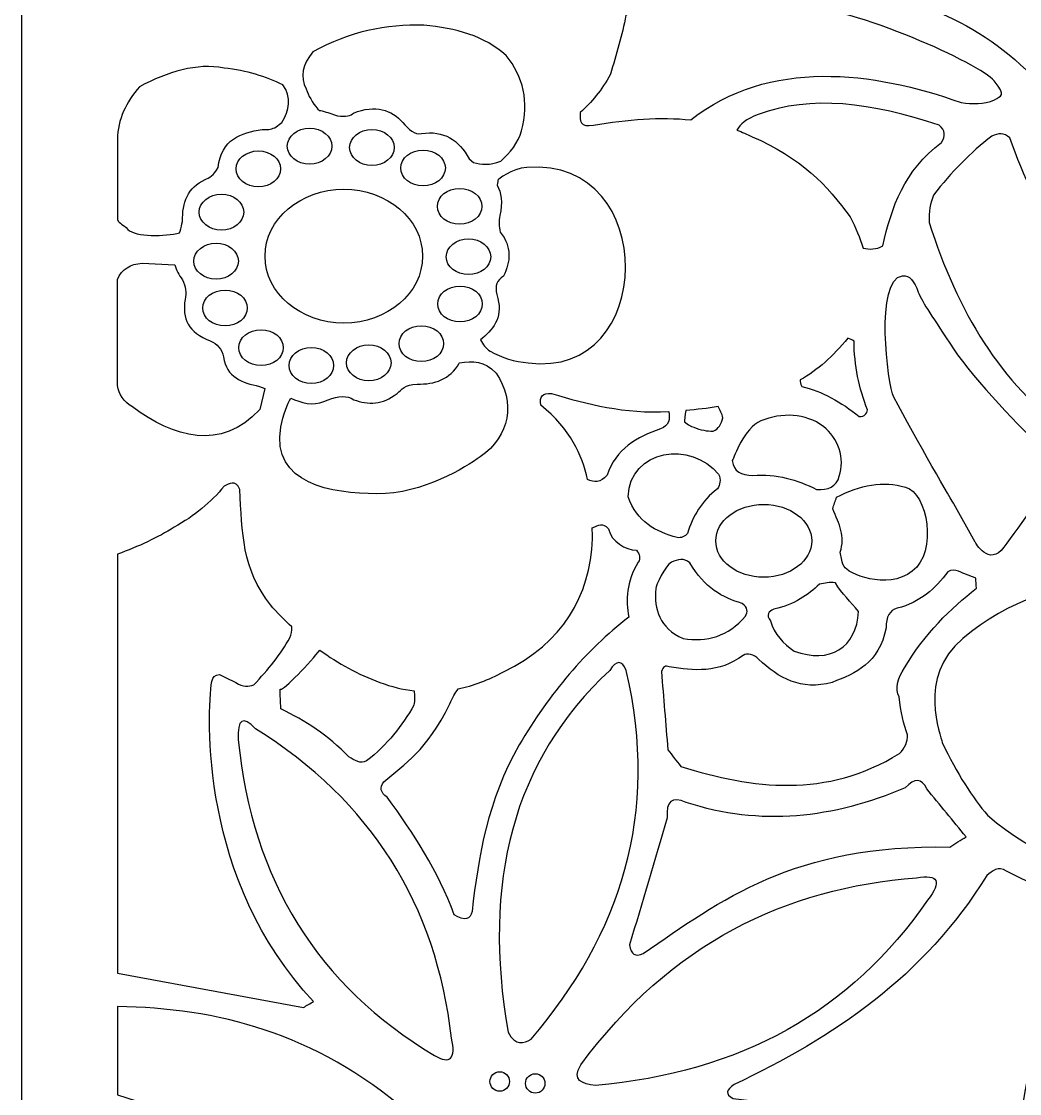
# Model space of a CAD drawing. Header units: centimetres. Extents: x 22.22 to 27.01, y -9 to -0.09.
# Drawn here: x 22.223 to 24.845, y -4.967 to -2.15 of the extents above; entities that cross this region are included whole.
import ezdxf

# ---------------------------------------------------------------- set-up
doc = ezdxf.new("R2010")
doc.units = ezdxf.units.CM
doc.header["$MEASUREMENT"] = 0
doc.layers.add('layer 1', color=7, linetype='Continuous')

msp = doc.modelspace()

# ---------------------------------------------------------------- linework, layer by layer
at = {"layer": 'layer 1', "color": 250, "lineweight": 30}
for points, knots in [([(22.22329, -0.08614), (22.22329, -0.08614), (27.00868, -0.08614), (27.00868, -0.08614), (27.00868, -0.08614), (27.00868, -0.08614), (27.00868, -9.00021), (27.00868, -9.00021), (27.00868, -9.00021), (27.00868, -9.00021), (22.22329, -9.00021), (22.22329, -9.00021), (22.22329, -9.00021), (22.22329, -9.00021), (22.22329, -0.08614), (22.22329, -0.08614)], [0, 0, 0, 0, 0.2, 0.2, 0.2, 0.2, 0.4, 0.4, 0.4, 0.4, 0.6, 0.6, 0.6, 0.6, 1, 1, 1, 1]), ([(25.43332, -1.72136), (25.45655, -1.71459), (25.4693, -1.72135), (25.47156, -1.74163), (25.47156, -1.74163), (25.43557, -1.87008), (25.44306, -1.9999), (25.50304, -2.13139), (25.50304, -2.13139), (25.50228, -2.14491), (25.49403, -2.15392), (25.4783, -2.15843), (25.4783, -2.15843), (25.28721, -2.14888), (25.09747, -2.18972), (24.90935, -2.29135), (24.90935, -2.29135), (24.89136, -2.29588), (24.87412, -2.29741), (24.86213, -2.27783), (24.86213, -2.27783), (24.70512, -2.12647), (24.51171, -2.07083), (24.30666, -2.04578), (24.30666, -2.04578), (24.29315, -2.04053), (24.2819, -2.03302), (24.28643, -2.00973), (24.28643, -2.00973), (24.31529, -1.98382), (24.34415, -1.95792), (24.37301, -1.93201), (24.37301, -1.93201), (24.38801, -1.92558), (24.40227, -1.92179), (24.41124, -1.93652), (24.41124, -1.93652), (24.47211, -2.0028), (24.56725, -2.03688), (24.7156, -2.02586), (24.7156, -2.02586), (24.86896, -2.01447), (25.16692, -1.99606), (25.43332, -1.72136)], [0, 0, 0, 0, 0.0833333, 0.0833333, 0.0833333, 0.0833333, 0.1666667, 0.1666667, 0.1666667, 0.1666667, 0.25, 0.25, 0.25, 0.25, 0.3333333, 0.3333333, 0.3333333, 0.3333333, 0.4166667, 0.4166667, 0.4166667, 0.4166667, 0.5, 0.5, 0.5, 0.5, 0.5833333, 0.5833333, 0.5833333, 0.5833333, 0.6666667, 0.6666667, 0.6666667, 0.6666667, 0.75, 0.75, 0.75, 0.75, 0.8333333, 0.8333333, 0.8333333, 0.8333333, 1, 1, 1, 1]), ([(23.81098, -2.13427), (23.89711, -2.10963), (24.07936, -2.08906), (24.25382, -2.10774), (24.25382, -2.10774), (24.41546, -2.11285), (24.74274, -2.263), (24.7778, -2.30599), (24.7778, -2.30599), (24.81286, -2.34899), (24.7941, -2.34372), (24.77892, -2.35669), (24.77892, -2.35669), (24.75058, -2.3681), (24.72102, -2.36706), (24.69122, -2.36344), (24.69122, -2.36344), (24.46241, -2.28079), (24.18511, -2.24717), (23.9817, -2.4089), (23.9817, -2.4089), (23.90129, -2.40043), (23.8151, -2.40765), (23.72605, -2.42257), (23.72605, -2.42257), (23.69088, -2.42929), (23.68859, -2.41129), (23.69099, -2.38978), (23.69099, -2.38978), (23.72009, -2.36279), (23.74733, -2.3311), (23.77047, -2.28905), (23.77047, -2.28905), (23.78525, -2.23756), (23.80125, -2.1862), (23.81098, -2.13427)], [0, 0, 0, 0, 0.1, 0.1, 0.1, 0.1, 0.2, 0.2, 0.2, 0.2, 0.3, 0.3, 0.3, 0.3, 0.4, 0.4, 0.4, 0.4, 0.5, 0.5, 0.5, 0.5, 0.6, 0.6, 0.6, 0.6, 0.7, 0.7, 0.7, 0.7, 0.8, 0.8, 0.8, 0.8, 1, 1, 1, 1]), ([(22.97122, -2.32771), (22.95524, -2.29531), (22.96109, -2.26292), (22.98875, -2.2305), (22.98875, -2.2305), (23.08412, -2.17739), (23.18132, -2.15714), (23.27983, -2.16023), (23.27983, -2.16023), (23.36376, -2.16833), (23.44022, -2.18806), (23.49609, -2.23988), (23.49609, -2.23988), (23.54143, -2.29528), (23.5571, -2.36054), (23.53701, -2.4378), (23.53701, -2.4378), (23.52746, -2.4696), (23.50719, -2.49498), (23.48206, -2.51744), (23.48206, -2.51744), (23.45331, -2.52851), (23.43103, -2.52654), (23.4105, -2.52114), (23.4105, -2.52114), (23.4105, -2.52114), (23.39907, -2.51159), (23.39907, -2.51159), (23.39907, -2.51159), (23.37197, -2.46153), (23.33223, -2.43557), (23.27398, -2.44483), (23.27398, -2.44483), (23.25563, -2.4488), (23.24007, -2.43354), (23.22488, -2.41555), (23.22488, -2.41555), (23.19564, -2.38277), (23.15395, -2.3683), (23.09513, -2.39096), (23.09513, -2.39096), (23.08972, -2.39819), (23.07486, -2.40088), (23.05305, -2.39799), (23.05305, -2.39799), (23.03979, -2.39369), (23.02655, -2.38939), (23.0133, -2.3851), (23.0133, -2.3851), (23.0109, -2.38472), (23.00848, -2.38439), (23.00608, -2.38415), (23.00608, -2.38415), (23.00608, -2.38415), (23.00161, -2.38041), (23.00161, -2.38041), (23.00161, -2.38041), (22.9868, -2.36284), (22.97666, -2.34527), (22.97122, -2.32771)], [0, 0, 0, 0, 0.0625, 0.0625, 0.0625, 0.0625, 0.125, 0.125, 0.125, 0.125, 0.1875, 0.1875, 0.1875, 0.1875, 0.25, 0.25, 0.25, 0.25, 0.3125, 0.3125, 0.3125, 0.3125, 0.375, 0.375, 0.375, 0.375, 0.4375, 0.4375, 0.4375, 0.4375, 0.5, 0.5, 0.5, 0.5, 0.5625, 0.5625, 0.5625, 0.5625, 0.625, 0.625, 0.625, 0.625, 0.6875, 0.6875, 0.6875, 0.6875, 0.75, 0.75, 0.75, 0.75, 0.8125, 0.8125, 0.8125, 0.8125, 0.875, 0.875, 0.875, 0.875, 1, 1, 1, 1]), ([(22.47521, -2.67087), (22.47521, -2.60061), (22.47521, -2.53033), (22.47521, -2.46005), (22.47521, -2.46005), (22.47637, -2.40735), (22.49788, -2.36207), (22.53334, -2.32185), (22.53334, -2.32185), (22.60874, -2.28222), (22.68316, -2.2592), (22.75545, -2.27267), (22.75545, -2.27267), (22.81467, -2.2797), (22.86611, -2.29454), (22.90976, -2.31717), (22.90976, -2.31717), (22.93354, -2.34999), (22.92729, -2.38277), (22.90742, -2.41555), (22.90742, -2.41555), (22.90742, -2.41555), (22.88836, -2.4297), (22.88836, -2.4297), (22.88836, -2.4297), (22.87845, -2.4337), (22.8675, -2.43522), (22.85548, -2.43429), (22.85548, -2.43429), (22.79929, -2.4428), (22.74898, -2.45953), (22.73975, -2.53385), (22.73975, -2.53385), (22.72814, -2.55588), (22.71601, -2.56085), (22.70585, -2.56546), (22.70585, -2.56546), (22.65965, -2.58635), (22.64564, -2.62655), (22.64623, -2.67555), (22.64623, -2.67555), (22.64428, -2.68414), (22.64234, -2.69273), (22.64039, -2.70132), (22.64039, -2.70132), (22.64039, -2.70132), (22.63851, -2.70546), (22.63851, -2.70546), (22.63851, -2.70546), (22.60178, -2.71585), (22.52251, -2.71652), (22.50294, -2.69664), (22.50294, -2.69664), (22.48903, -2.68249), (22.48143, -2.68248), (22.47521, -2.67087)], [0, 0, 0, 0, 0.0666667, 0.0666667, 0.0666667, 0.0666667, 0.1333333, 0.1333333, 0.1333333, 0.1333333, 0.2, 0.2, 0.2, 0.2, 0.2666667, 0.2666667, 0.2666667, 0.2666667, 0.3333333, 0.3333333, 0.3333333, 0.3333333, 0.4, 0.4, 0.4, 0.4, 0.4666667, 0.4666667, 0.4666667, 0.4666667, 0.5333333, 0.5333333, 0.5333333, 0.5333333, 0.6, 0.6, 0.6, 0.6, 0.6666667, 0.6666667, 0.6666667, 0.6666667, 0.7333333, 0.7333333, 0.7333333, 0.7333333, 0.8, 0.8, 0.8, 0.8, 0.8666667, 0.8666667, 0.8666667, 0.8666667, 1, 1, 1, 1]), ([(24.10221, -2.43601), (24.10989, -2.42101), (24.12692, -2.40681), (24.15824, -2.39499), (24.15824, -2.39499), (24.29597, -2.34305), (24.456, -2.36323), (24.63387, -2.42315), (24.63387, -2.42315), (24.64924, -2.43668), (24.6511, -2.45171), (24.63949, -2.46821), (24.63949, -2.46821), (24.5411, -2.54172), (24.50857, -2.639), (24.48545, -2.73969), (24.48545, -2.73969), (24.46815, -2.75011), (24.45085, -2.74965), (24.43356, -2.74551), (24.43356, -2.74551), (24.426, -2.71904), (24.41455, -2.69212), (24.3994, -2.66384), (24.3994, -2.66384), (24.34207, -2.58193), (24.26814, -2.50683), (24.14222, -2.45302), (24.14222, -2.45302), (24.12914, -2.44664), (24.11581, -2.44099), (24.10221, -2.43601)], [0, 0, 0, 0, 0.1111111, 0.1111111, 0.1111111, 0.1111111, 0.2222222, 0.2222222, 0.2222222, 0.2222222, 0.3333333, 0.3333333, 0.3333333, 0.3333333, 0.4444444, 0.4444444, 0.4444444, 0.4444444, 0.5555556, 0.5555556, 0.5555556, 0.5555556, 0.6666667, 0.6666667, 0.6666667, 0.6666667, 0.7777778, 0.7777778, 0.7777778, 0.7777778, 1, 1, 1, 1]), ([(22.98006, -2.52506), (23.01235, -2.52506), (23.03851, -2.50395), (23.03851, -2.47792), (23.03851, -2.47792), (23.03851, -2.45188), (23.01235, -2.43078), (22.98006, -2.43078), (22.98006, -2.43078), (22.94778, -2.43078), (22.92161, -2.45188), (22.92161, -2.47792), (22.92161, -2.47792), (22.92161, -2.50395), (22.94778, -2.52506), (22.98006, -2.52506)], [0, 0, 0, 0, 0.2, 0.2, 0.2, 0.2, 0.4, 0.4, 0.4, 0.4, 0.6, 0.6, 0.6, 0.6, 1, 1, 1, 1]), ([(23.14371, -2.52857), (23.176, -2.52857), (23.20217, -2.50747), (23.20217, -2.48144), (23.20217, -2.48144), (23.20217, -2.4554), (23.176, -2.43429), (23.14371, -2.43429), (23.14371, -2.43429), (23.11144, -2.43429), (23.08527, -2.4554), (23.08527, -2.48144), (23.08527, -2.48144), (23.08527, -2.50747), (23.11144, -2.52857), (23.14371, -2.52857)], [0, 0, 0, 0, 0.2, 0.2, 0.2, 0.2, 0.4, 0.4, 0.4, 0.4, 0.6, 0.6, 0.6, 0.6, 1, 1, 1, 1]), ([(24.77184, -2.45132), (24.78823, -2.44361), (24.80415, -2.44249), (24.81906, -2.45582), (24.81906, -2.45582), (24.89045, -2.66402), (25.00102, -2.81158), (25.13839, -2.91768), (25.13839, -2.91768), (25.14888, -2.93493), (25.15188, -2.95221), (25.14739, -2.96949), (25.14739, -2.96949), (25.10949, -3.05941), (25.0676, -3.14615), (25.01471, -3.22407), (25.01471, -3.22407), (25.00234, -3.23498), (24.98735, -3.23272), (24.97198, -3.22858), (24.97198, -3.22858), (24.79637, -3.10278), (24.68132, -2.91278), (24.60767, -2.67886), (24.60767, -2.67886), (24.60552, -2.65058), (24.61059, -2.62749), (24.61892, -2.60677), (24.61892, -2.60677), (24.66512, -2.54536), (24.71666, -2.49468), (24.77184, -2.45132)], [0, 0, 0, 0, 0.1111111, 0.1111111, 0.1111111, 0.1111111, 0.2222222, 0.2222222, 0.2222222, 0.2222222, 0.3333333, 0.3333333, 0.3333333, 0.3333333, 0.4444444, 0.4444444, 0.4444444, 0.4444444, 0.5555556, 0.5555556, 0.5555556, 0.5555556, 0.6666667, 0.6666667, 0.6666667, 0.6666667, 0.7777778, 0.7777778, 0.7777778, 0.7777778, 1, 1, 1, 1]), ([(22.84563, -2.58479), (22.87791, -2.58479), (22.90408, -2.56368), (22.90408, -2.53765), (22.90408, -2.53765), (22.90408, -2.51162), (22.87791, -2.49051), (22.84563, -2.49051), (22.84563, -2.49051), (22.81335, -2.49051), (22.78718, -2.51162), (22.78718, -2.53765), (22.78718, -2.53765), (22.78718, -2.56368), (22.81335, -2.58479), (22.84563, -2.58479)], [0, 0, 0, 0, 0.2, 0.2, 0.2, 0.2, 0.4, 0.4, 0.4, 0.4, 0.6, 0.6, 0.6, 0.6, 1, 1, 1, 1]), ([(23.27816, -2.58244), (23.31045, -2.58244), (23.33662, -2.56133), (23.33662, -2.5353), (23.33662, -2.5353), (23.33662, -2.50926), (23.31045, -2.48816), (23.27816, -2.48816), (23.27816, -2.48816), (23.24589, -2.48816), (23.21972, -2.50926), (23.21972, -2.5353), (23.21972, -2.5353), (23.21972, -2.56133), (23.24589, -2.58244), (23.27816, -2.58244)], [0, 0, 0, 0, 0.2, 0.2, 0.2, 0.2, 0.4, 0.4, 0.4, 0.4, 0.6, 0.6, 0.6, 0.6, 1, 1, 1, 1]), ([(23.47239, -2.58021), (23.47382, -2.57272), (23.47505, -2.56664), (23.47505, -2.56664), (23.47505, -2.56664), (23.47505, -2.56664), (23.50901, -2.53697), (23.55104, -2.53385), (23.55104, -2.53385), (23.90059, -2.50658), (23.89083, -3.09287), (23.55454, -3.04683), (23.55454, -3.04683), (23.5178, -3.04507), (23.48603, -3.03374), (23.45401, -3.01637), (23.45401, -3.01637), (23.44333, -3.0093), (23.4354, -2.99878), (23.42873, -2.98669), (23.42873, -2.98669), (23.42873, -2.98669), (23.43414, -2.98241), (23.43414, -2.98241), (23.43414, -2.98241), (23.46536, -2.95473), (23.49034, -2.92353), (23.47154, -2.86764), (23.47154, -2.86764), (23.46646, -2.84537), (23.47231, -2.82936), (23.48907, -2.81961), (23.48907, -2.81961), (23.50815, -2.78096), (23.51167, -2.74231), (23.4809, -2.70367), (23.4809, -2.70367), (23.47739, -2.68922), (23.477, -2.67478), (23.47973, -2.66033), (23.47973, -2.66033), (23.48777, -2.62573), (23.4837, -2.60026), (23.47239, -2.58021)], [0, 0, 0, 0, 0.0833333, 0.0833333, 0.0833333, 0.0833333, 0.1666667, 0.1666667, 0.1666667, 0.1666667, 0.25, 0.25, 0.25, 0.25, 0.3333333, 0.3333333, 0.3333333, 0.3333333, 0.4166667, 0.4166667, 0.4166667, 0.4166667, 0.5, 0.5, 0.5, 0.5, 0.5833333, 0.5833333, 0.5833333, 0.5833333, 0.6666667, 0.6666667, 0.6666667, 0.6666667, 0.75, 0.75, 0.75, 0.75, 0.8333333, 0.8333333, 0.8333333, 0.8333333, 1, 1, 1, 1]), ([(23.37402, -2.68316), (23.40631, -2.68316), (23.43248, -2.66205), (23.43248, -2.63603), (23.43248, -2.63603), (23.43248, -2.60999), (23.40631, -2.58888), (23.37402, -2.58888), (23.37402, -2.58888), (23.34174, -2.58888), (23.31558, -2.60999), (23.31558, -2.63603), (23.31558, -2.63603), (23.31558, -2.66205), (23.34174, -2.68316), (23.37402, -2.68316)], [0, 0, 0, 0, 0.2, 0.2, 0.2, 0.2, 0.4, 0.4, 0.4, 0.4, 0.6, 0.6, 0.6, 0.6, 1, 1, 1, 1]), ([(22.7486, -2.69839), (22.78089, -2.69839), (22.80706, -2.67729), (22.80706, -2.65126), (22.80706, -2.65126), (22.80706, -2.62522), (22.78089, -2.60411), (22.7486, -2.60411), (22.7486, -2.60411), (22.71633, -2.60411), (22.69016, -2.62522), (22.69016, -2.65126), (22.69016, -2.65126), (22.69016, -2.67729), (22.71633, -2.69839), (22.7486, -2.69839)], [0, 0, 0, 0, 0.2, 0.2, 0.2, 0.2, 0.4, 0.4, 0.4, 0.4, 0.6, 0.6, 0.6, 0.6, 1, 1, 1, 1]), ([(23.06991, -2.94259), (23.18417, -2.94259), (23.27683, -2.86392), (23.27683, -2.76691), (23.27683, -2.76691), (23.27683, -2.66991), (23.18417, -2.59123), (23.06991, -2.59123), (23.06991, -2.59123), (22.95566, -2.59123), (22.863, -2.66991), (22.863, -2.76691), (22.863, -2.76691), (22.863, -2.86392), (22.95566, -2.94259), (23.06991, -2.94259)], [0, 0, 0, 0, 0.2, 0.2, 0.2, 0.2, 0.4, 0.4, 0.4, 0.4, 0.6, 0.6, 0.6, 0.6, 1, 1, 1, 1]), ([(23.3974, -2.8155), (23.42968, -2.8155), (23.45585, -2.7944), (23.45585, -2.76837), (23.45585, -2.76837), (23.45585, -2.74233), (23.42968, -2.72122), (23.3974, -2.72122), (23.3974, -2.72122), (23.36512, -2.72122), (23.33895, -2.74233), (23.33895, -2.76837), (23.33895, -2.76837), (23.33895, -2.7944), (23.36512, -2.8155), (23.3974, -2.8155)], [0, 0, 0, 0, 0.2, 0.2, 0.2, 0.2, 0.4, 0.4, 0.4, 0.4, 0.6, 0.6, 0.6, 0.6, 1, 1, 1, 1]), ([(22.73458, -2.82722), (22.76686, -2.82722), (22.79303, -2.80611), (22.79303, -2.78009), (22.79303, -2.78009), (22.79303, -2.75405), (22.76686, -2.73294), (22.73458, -2.73294), (22.73458, -2.73294), (22.7023, -2.73294), (22.67613, -2.75405), (22.67613, -2.78009), (22.67613, -2.78009), (22.67613, -2.80611), (22.7023, -2.82722), (22.73458, -2.82722)], [0, 0, 0, 0, 0.2, 0.2, 0.2, 0.2, 0.4, 0.4, 0.4, 0.4, 0.6, 0.6, 0.6, 0.6, 1, 1, 1, 1]), ([(22.47521, -2.82782), (22.47521, -2.92073), (22.47521, -3.01364), (22.47521, -3.10655), (22.47521, -3.10655), (22.48017, -3.12939), (22.49097, -3.14929), (22.51463, -3.16278), (22.51463, -3.16278), (22.62338, -3.24326), (22.74714, -3.28037), (22.84897, -3.1698), (22.84897, -3.1698), (22.84897, -3.1698), (22.86279, -3.11435), (22.86279, -3.11435), (22.86279, -3.11435), (22.86279, -3.11435), (22.84847, -3.1089), (22.84847, -3.1089), (22.84847, -3.1089), (22.80282, -3.09959), (22.76185, -3.08479), (22.75378, -3.0316), (22.75378, -3.0316), (22.74987, -3.0113), (22.73817, -2.99724), (22.71871, -2.98943), (22.71871, -2.98943), (22.6621, -2.96807), (22.64438, -2.93), (22.65324, -2.88052), (22.65324, -2.88052), (22.65713, -2.86333), (22.65479, -2.84616), (22.64623, -2.82899), (22.64623, -2.82899), (22.63603, -2.81601), (22.62968, -2.80305), (22.62634, -2.79007), (22.62634, -2.79007), (22.62634, -2.79007), (22.54035, -2.78565), (22.54035, -2.78565), (22.54035, -2.78565), (22.50928, -2.78722), (22.48756, -2.80127), (22.47521, -2.82782)], [0, 0, 0, 0, 0.0769231, 0.0769231, 0.0769231, 0.0769231, 0.1538462, 0.1538462, 0.1538462, 0.1538462, 0.2307692, 0.2307692, 0.2307692, 0.2307692, 0.3076923, 0.3076923, 0.3076923, 0.3076923, 0.3846154, 0.3846154, 0.3846154, 0.3846154, 0.4615385, 0.4615385, 0.4615385, 0.4615385, 0.5384615, 0.5384615, 0.5384615, 0.5384615, 0.6153846, 0.6153846, 0.6153846, 0.6153846, 0.6923077, 0.6923077, 0.6923077, 0.6923077, 0.7692308, 0.7692308, 0.7692308, 0.7692308, 0.8461538, 0.8461538, 0.8461538, 0.8461538, 1, 1, 1, 1]), ([(24.51469, -3.13733), (24.57137, -3.2467), (24.6721, -3.41783), (24.6721, -3.41783), (24.6721, -3.41783), (24.6721, -3.41783), (24.72832, -3.51808), (24.72832, -3.51808), (24.72832, -3.51808), (24.72832, -3.51808), (24.76431, -3.58453), (24.80366, -3.5316), (24.80366, -3.5316), (24.84301, -3.47866), (24.93184, -3.35249), (24.93184, -3.35249), (24.93184, -3.35249), (24.93184, -3.35249), (24.9532, -3.32432), (24.90486, -3.27476), (24.90486, -3.27476), (24.85651, -3.2252), (24.72495, -3.09227), (24.67097, -3.01004), (24.67097, -3.01004), (24.617, -2.92781), (24.59002, -2.89063), (24.57878, -2.86135), (24.57878, -2.86135), (24.56753, -2.83206), (24.55628, -2.8163), (24.53717, -2.81855), (24.53717, -2.81855), (24.46325, -2.82723), (24.49813, -3.10538), (24.51469, -3.13733)], [0, 0, 0, 0, 0.1, 0.1, 0.1, 0.1, 0.2, 0.2, 0.2, 0.2, 0.3, 0.3, 0.3, 0.3, 0.4, 0.4, 0.4, 0.4, 0.5, 0.5, 0.5, 0.5, 0.6, 0.6, 0.6, 0.6, 0.7, 0.7, 0.7, 0.7, 0.8, 0.8, 0.8, 0.8, 1, 1, 1, 1]), ([(22.75795, -2.9502), (22.79024, -2.9502), (22.81641, -2.92909), (22.81641, -2.90306), (22.81641, -2.90306), (22.81641, -2.87703), (22.79024, -2.85592), (22.75795, -2.85592), (22.75795, -2.85592), (22.72568, -2.85592), (22.69951, -2.87703), (22.69951, -2.90306), (22.69951, -2.90306), (22.69951, -2.92909), (22.72568, -2.9502), (22.75795, -2.9502)], [0, 0, 0, 0, 0.2, 0.2, 0.2, 0.2, 0.4, 0.4, 0.4, 0.4, 0.6, 0.6, 0.6, 0.6, 1, 1, 1, 1]), ([(23.37519, -2.93965), (23.40747, -2.93965), (23.43364, -2.91855), (23.43364, -2.89252), (23.43364, -2.89252), (23.43364, -2.86648), (23.40747, -2.84537), (23.37519, -2.84537), (23.37519, -2.84537), (23.34291, -2.84537), (23.31674, -2.86648), (23.31674, -2.89252), (23.31674, -2.89252), (23.31674, -2.91855), (23.34291, -2.93965), (23.37519, -2.93965)], [0, 0, 0, 0, 0.2, 0.2, 0.2, 0.2, 0.4, 0.4, 0.4, 0.4, 0.6, 0.6, 0.6, 0.6, 1, 1, 1, 1]), ([(23.27349, -3.04388), (23.30577, -3.04388), (23.33194, -3.02278), (23.33194, -2.99675), (23.33194, -2.99675), (23.33194, -2.97071), (23.30577, -2.9496), (23.27349, -2.9496), (23.27349, -2.9496), (23.24121, -2.9496), (23.21504, -2.97071), (23.21504, -2.99675), (23.21504, -2.99675), (23.21504, -3.02278), (23.24121, -3.04388), (23.27349, -3.04388)], [0, 0, 0, 0, 0.2, 0.2, 0.2, 0.2, 0.4, 0.4, 0.4, 0.4, 0.6, 0.6, 0.6, 0.6, 1, 1, 1, 1]), ([(22.85264, -3.05444), (22.88493, -3.05444), (22.91109, -3.03333), (22.91109, -3.0073), (22.91109, -3.0073), (22.91109, -2.98126), (22.88493, -2.96016), (22.85264, -2.96016), (22.85264, -2.96016), (22.82036, -2.96016), (22.79419, -2.98126), (22.79419, -3.0073), (22.79419, -3.0073), (22.79419, -3.03333), (22.82036, -3.05444), (22.85264, -3.05444)], [0, 0, 0, 0, 0.2, 0.2, 0.2, 0.2, 0.4, 0.4, 0.4, 0.4, 0.6, 0.6, 0.6, 0.6, 1, 1, 1, 1]), ([(24.27294, -3.10917), (24.26918, -3.10245), (24.26826, -3.09694), (24.26866, -3.092), (24.26866, -3.092), (24.31411, -3.06697), (24.35536, -3.02935), (24.39363, -2.9827), (24.39363, -2.9827), (24.3995, -2.9839), (24.405, -2.98644), (24.41011, -2.99033), (24.41011, -2.99033), (24.41032, -3.05351), (24.42281, -3.11339), (24.44553, -3.17056), (24.44553, -3.17056), (24.44347, -3.18098), (24.43765, -3.18811), (24.4236, -3.18803), (24.4236, -3.18803), (24.3755, -3.14961), (24.32551, -3.12205), (24.27294, -3.10917)], [0, 0, 0, 0, 0.1428571, 0.1428571, 0.1428571, 0.1428571, 0.2857143, 0.2857143, 0.2857143, 0.2857143, 0.4285714, 0.4285714, 0.4285714, 0.4285714, 0.5714286, 0.5714286, 0.5714286, 0.5714286, 0.7142857, 0.7142857, 0.7142857, 0.7142857, 1, 1, 1, 1]), ([(22.98474, -3.10128), (23.01703, -3.10128), (23.04319, -3.08017), (23.04319, -3.05414), (23.04319, -3.05414), (23.04319, -3.02811), (23.01703, -3.007), (22.98474, -3.007), (22.98474, -3.007), (22.95246, -3.007), (22.92629, -3.02811), (22.92629, -3.05414), (22.92629, -3.05414), (22.92629, -3.08017), (22.95246, -3.10128), (22.98474, -3.10128)], [0, 0, 0, 0, 0.2, 0.2, 0.2, 0.2, 0.4, 0.4, 0.4, 0.4, 0.6, 0.6, 0.6, 0.6, 1, 1, 1, 1]), ([(23.13554, -3.09425), (23.16783, -3.09425), (23.194, -3.07314), (23.194, -3.04711), (23.194, -3.04711), (23.194, -3.02108), (23.16783, -2.99997), (23.13554, -2.99997), (23.13554, -2.99997), (23.10327, -2.99997), (23.0771, -3.02108), (23.0771, -3.04711), (23.0771, -3.04711), (23.0771, -3.07314), (23.10327, -3.09425), (23.13554, -3.09425)], [0, 0, 0, 0, 0.2, 0.2, 0.2, 0.2, 0.4, 0.4, 0.4, 0.4, 0.6, 0.6, 0.6, 0.6, 1, 1, 1, 1]), ([(22.93042, -3.14007), (22.92212, -3.15413), (22.91008, -3.18373), (22.90458, -3.21548), (22.90458, -3.21548), (22.87831, -3.36715), (23.04008, -3.39008), (23.15592, -3.39116), (23.15592, -3.39116), (23.28004, -3.39232), (23.38968, -3.32086), (23.42829, -3.29395), (23.42829, -3.29395), (23.50759, -3.23866), (23.52042, -3.15125), (23.47008, -3.07406), (23.47008, -3.07406), (23.43815, -3.04066), (23.4096, -3.04145), (23.37366, -3.04747), (23.37366, -3.04747), (23.37366, -3.04747), (23.37335, -3.04799), (23.37335, -3.04799), (23.37335, -3.04799), (23.3486, -3.09093), (23.30885, -3.10381), (23.26229, -3.10305), (23.26229, -3.10305), (23.22977, -3.10374), (23.22222, -3.11693), (23.20969, -3.12764), (23.20969, -3.12764), (23.17187, -3.1577), (23.13408, -3.1577), (23.09629, -3.14404), (23.09629, -3.14404), (23.07894, -3.13174), (23.05516, -3.13446), (23.02849, -3.14404), (23.02849, -3.14404), (22.99925, -3.15985), (22.97003, -3.15633), (22.94082, -3.14404), (22.94082, -3.14404), (22.94082, -3.14404), (22.93042, -3.14007), (22.93042, -3.14007)], [0, 0, 0, 0, 0.0769231, 0.0769231, 0.0769231, 0.0769231, 0.1538462, 0.1538462, 0.1538462, 0.1538462, 0.2307692, 0.2307692, 0.2307692, 0.2307692, 0.3076923, 0.3076923, 0.3076923, 0.3076923, 0.3846154, 0.3846154, 0.3846154, 0.3846154, 0.4615385, 0.4615385, 0.4615385, 0.4615385, 0.5384615, 0.5384615, 0.5384615, 0.5384615, 0.6153846, 0.6153846, 0.6153846, 0.6153846, 0.6923077, 0.6923077, 0.6923077, 0.6923077, 0.7692308, 0.7692308, 0.7692308, 0.7692308, 0.8461538, 0.8461538, 0.8461538, 0.8461538, 1, 1, 1, 1]), ([(23.70991, -3.3538), (23.72704, -3.36147), (23.74418, -3.36222), (23.76133, -3.34235), (23.76133, -3.34235), (23.78499, -3.27323), (23.83916, -3.2417), (23.90188, -3.22069), (23.90188, -3.22069), (23.92433, -3.21226), (23.92724, -3.19528), (23.92331, -3.17527), (23.92331, -3.17527), (23.80627, -3.18122), (23.71016, -3.1558), (23.61584, -3.12764), (23.61584, -3.12764), (23.59244, -3.12529), (23.58309, -3.13545), (23.58778, -3.15809), (23.58778, -3.15809), (23.66486, -3.22245), (23.69617, -3.28791), (23.70991, -3.3538)], [0, 0, 0, 0, 0.1428571, 0.1428571, 0.1428571, 0.1428571, 0.2857143, 0.2857143, 0.2857143, 0.2857143, 0.4285714, 0.4285714, 0.4285714, 0.4285714, 0.5714286, 0.5714286, 0.5714286, 0.5714286, 0.7142857, 0.7142857, 0.7142857, 0.7142857, 1, 1, 1, 1]), ([(23.98902, -3.21619), (23.98348, -3.21597), (23.96534, -3.20356), (23.96484, -3.20211), (23.96484, -3.20211), (23.96439, -3.20078), (23.96557, -3.18342), (23.96856, -3.17218), (23.96856, -3.17218), (23.99675, -3.16984), (24.02483, -3.16664), (24.05287, -3.16212), (24.05287, -3.16212), (24.0584, -3.17145), (24.06314, -3.18103), (24.06548, -3.1914), (24.06548, -3.1914), (24.06164, -3.20785), (24.0545, -3.22099), (24.04018, -3.22689), (24.04018, -3.22689), (24.02373, -3.22632), (24.00696, -3.22427), (23.98902, -3.21619)], [0, 0, 0, 0, 0.1428571, 0.1428571, 0.1428571, 0.1428571, 0.2857143, 0.2857143, 0.2857143, 0.2857143, 0.4285714, 0.4285714, 0.4285714, 0.4285714, 0.5714286, 0.5714286, 0.5714286, 0.5714286, 0.7142857, 0.7142857, 0.7142857, 0.7142857, 1, 1, 1, 1]), ([(24.09022, -3.30405), (24.09584, -3.29392), (24.1198, -3.21877), (24.16556, -3.19986), (24.16556, -3.19986), (24.21969, -3.17749), (24.2819, -3.17845), (24.32971, -3.21436), (24.32971, -3.21436), (24.36819, -3.24329), (24.38675, -3.29917), (24.37132, -3.34461), (24.37132, -3.34461), (24.364, -3.3722), (24.34246, -3.38196), (24.31116, -3.37953), (24.31116, -3.37953), (24.26075, -3.35418), (24.20658, -3.3382), (24.14419, -3.34292), (24.14419, -3.34292), (24.11438, -3.34246), (24.09301, -3.33306), (24.09022, -3.30405)], [0, 0, 0, 0, 0.1428571, 0.1428571, 0.1428571, 0.1428571, 0.2857143, 0.2857143, 0.2857143, 0.2857143, 0.4285714, 0.4285714, 0.4285714, 0.4285714, 0.5714286, 0.5714286, 0.5714286, 0.5714286, 0.7142857, 0.7142857, 0.7142857, 0.7142857, 1, 1, 1, 1]), ([(23.94517, -3.50626), (23.95686, -3.50776), (23.96548, -3.50307), (23.97272, -3.49555), (23.97272, -3.49555), (23.98568, -3.45003), (24.00996, -3.40987), (24.05142, -3.37784), (24.05142, -3.37784), (24.05827, -3.36704), (24.06088, -3.35484), (24.05424, -3.33954), (24.05424, -3.33954), (23.98265, -3.25117), (23.82114, -3.27371), (23.81642, -3.39868), (23.81642, -3.39868), (23.84038, -3.46533), (23.88969, -3.49079), (23.94517, -3.50626)], [0, 0, 0, 0, 0.1666667, 0.1666667, 0.1666667, 0.1666667, 0.3333333, 0.3333333, 0.3333333, 0.3333333, 0.5, 0.5, 0.5, 0.5, 0.6666667, 0.6666667, 0.6666667, 0.6666667, 1, 1, 1, 1]), ([(22.47521, -3.55007), (22.5312, -3.52952), (22.58098, -3.50582), (22.62452, -3.479), (22.62452, -3.479), (22.67751, -3.44934), (22.72115, -3.41342), (22.75545, -3.37125), (22.75545, -3.37125), (22.76869, -3.36501), (22.78487, -3.35231), (22.79695, -3.37944), (22.79695, -3.37944), (22.80275, -3.49394), (22.80259, -3.58697), (22.87703, -3.68278), (22.87703, -3.68278), (22.89522, -3.70324), (22.91402, -3.72265), (22.93355, -3.74097), (22.93355, -3.74097), (22.93362, -3.7504), (22.93227, -3.75985), (22.92779, -3.76928), (22.92779, -3.76928), (22.9052, -3.81236), (22.87091, -3.8531), (22.83334, -3.8932), (22.83334, -3.8932), (22.81985, -3.89772), (22.8056, -3.89998), (22.78611, -3.88644), (22.78611, -3.88644), (22.77187, -3.87968), (22.75763, -3.87291), (22.74339, -3.86616), (22.74339, -3.86616), (22.73241, -3.86724), (22.72511, -3.87258), (22.72314, -3.88418), (22.72314, -3.88418), (22.70984, -3.9685), (22.69125, -4.40891), (22.99076, -4.72454), (22.99076, -4.72454), (22.98176, -4.72979), (22.97276, -4.73505), (22.96377, -4.74031), (22.96377, -4.74031), (22.96377, -4.74031), (22.47521, -4.64997), (22.47521, -4.64997), (22.47521, -4.64997), (22.47521, -4.64997), (22.47521, -3.55007), (22.47521, -3.55007)], [0, 0, 0, 0, 0.0666667, 0.0666667, 0.0666667, 0.0666667, 0.1333333, 0.1333333, 0.1333333, 0.1333333, 0.2, 0.2, 0.2, 0.2, 0.2666667, 0.2666667, 0.2666667, 0.2666667, 0.3333333, 0.3333333, 0.3333333, 0.3333333, 0.4, 0.4, 0.4, 0.4, 0.4666667, 0.4666667, 0.4666667, 0.4666667, 0.5333333, 0.5333333, 0.5333333, 0.5333333, 0.6, 0.6, 0.6, 0.6, 0.6666667, 0.6666667, 0.6666667, 0.6666667, 0.7333333, 0.7333333, 0.7333333, 0.7333333, 0.8, 0.8, 0.8, 0.8, 0.8666667, 0.8666667, 0.8666667, 0.8666667, 1, 1, 1, 1]), ([(24.36401, -3.40037), (24.36064, -3.41032), (24.35727, -3.42027), (24.35389, -3.43022), (24.35389, -3.43022), (24.37147, -3.47247), (24.38755, -3.5023), (24.37356, -3.54455), (24.37356, -3.54455), (24.37693, -3.55694), (24.37526, -3.56399), (24.38369, -3.58173), (24.38369, -3.58173), (24.39211, -3.59946), (24.49594, -3.64621), (24.56303, -3.59468), (24.56303, -3.59468), (24.63013, -3.54315), (24.60315, -3.38909), (24.54504, -3.37333), (24.54504, -3.37333), (24.48694, -3.35757), (24.42659, -3.36658), (24.36401, -3.40037)], [0, 0, 0, 0, 0.1428571, 0.1428571, 0.1428571, 0.1428571, 0.2857143, 0.2857143, 0.2857143, 0.2857143, 0.4285714, 0.4285714, 0.4285714, 0.4285714, 0.5714286, 0.5714286, 0.5714286, 0.5714286, 0.7142857, 0.7142857, 0.7142857, 0.7142857, 1, 1, 1, 1]), ([(24.17286, -3.61046), (24.2424, -3.61046), (24.2988, -3.56758), (24.2988, -3.51471), (24.2988, -3.51471), (24.2988, -3.46183), (24.2424, -3.41895), (24.17286, -3.41895), (24.17286, -3.41895), (24.10332, -3.41895), (24.04692, -3.46183), (24.04692, -3.51471), (24.04692, -3.51471), (24.04692, -3.56758), (24.10332, -3.61046), (24.17286, -3.61046)], [0, 0, 0, 0, 0.2, 0.2, 0.2, 0.2, 0.4, 0.4, 0.4, 0.4, 0.6, 0.6, 0.6, 0.6, 1, 1, 1, 1]), ([(23.17516, -4.14778), (23.16317, -4.16278), (23.16617, -4.1763), (23.18416, -4.18833), (23.18416, -4.18833), (23.25299, -4.28314), (23.31781, -4.38108), (23.35957, -4.49699), (23.35957, -4.49699), (23.38804, -4.51473), (23.40228, -4.50927), (23.4068, -4.48797), (23.4068, -4.48797), (23.42363, -4.34227), (23.44733, -4.19657), (23.53048, -4.0509), (23.53048, -4.0509), (23.61043, -3.91573), (23.70535, -3.80234), (23.81833, -3.71522), (23.81833, -3.71522), (23.81071, -3.6696), (23.81163, -3.62268), (23.84307, -3.57103), (23.84307, -3.57103), (23.85046, -3.56052), (23.84615, -3.55001), (23.83857, -3.53949), (23.83857, -3.53949), (23.8102, -3.53767), (23.77281, -3.51806), (23.76548, -3.48316), (23.76548, -3.48316), (23.74726, -3.46456), (23.74215, -3.4744), (23.72204, -3.48038), (23.72204, -3.48038), (23.72245, -3.49008), (23.72287, -3.49975), (23.72339, -3.50945), (23.72339, -3.50945), (23.71561, -3.66091), (23.64702, -3.78193), (23.48959, -3.85846), (23.48959, -3.85846), (23.4498, -3.88025), (23.40999, -3.89531), (23.3702, -3.90363), (23.3702, -3.90363), (23.36235, -3.91395), (23.35492, -3.92622), (23.34833, -3.94277), (23.34833, -3.94277), (23.2858, -4.0688), (23.23128, -4.09868), (23.17516, -4.14778)], [0, 0, 0, 0, 0.0666667, 0.0666667, 0.0666667, 0.0666667, 0.1333333, 0.1333333, 0.1333333, 0.1333333, 0.2, 0.2, 0.2, 0.2, 0.2666667, 0.2666667, 0.2666667, 0.2666667, 0.3333333, 0.3333333, 0.3333333, 0.3333333, 0.4, 0.4, 0.4, 0.4, 0.4666667, 0.4666667, 0.4666667, 0.4666667, 0.5333333, 0.5333333, 0.5333333, 0.5333333, 0.6, 0.6, 0.6, 0.6, 0.6666667, 0.6666667, 0.6666667, 0.6666667, 0.7333333, 0.7333333, 0.7333333, 0.7333333, 0.8, 0.8, 0.8, 0.8, 0.8666667, 0.8666667, 0.8666667, 0.8666667, 1, 1, 1, 1]), ([(23.88951, -3.6403), (23.88895, -3.63242), (23.91401, -3.5792), (23.93055, -3.57103), (23.93055, -3.57103), (23.9471, -3.56285), (23.9633, -3.55928), (23.97834, -3.57215), (23.97834, -3.57215), (24.01701, -3.63862), (24.06537, -3.66387), (24.11608, -3.67917), (24.11608, -3.67917), (24.131, -3.69025), (24.13205, -3.70131), (24.12451, -3.7124), (24.12451, -3.7124), (24.0798, -3.76661), (24.02359, -3.7804), (23.96091, -3.77154), (23.96091, -3.77154), (23.8986, -3.74236), (23.8843, -3.69501), (23.88951, -3.6403)], [0, 0, 0, 0, 0.1428571, 0.1428571, 0.1428571, 0.1428571, 0.2857143, 0.2857143, 0.2857143, 0.2857143, 0.4285714, 0.4285714, 0.4285714, 0.4285714, 0.5714286, 0.5714286, 0.5714286, 0.5714286, 0.7142857, 0.7142857, 0.7142857, 0.7142857, 1, 1, 1, 1]), ([(23.90413, -3.85828), (23.90786, -3.84514), (23.9146, -3.84102), (23.92437, -3.84588), (23.92437, -3.84588), (23.9892, -3.85557), (24.05404, -3.86341), (24.11889, -3.81547), (24.11889, -3.81547), (24.12875, -3.80869), (24.1476, -3.81288), (24.15937, -3.82561), (24.15937, -3.82561), (24.21164, -3.87521), (24.27046, -3.90901), (24.35277, -3.88644), (24.35277, -3.88644), (24.41456, -3.86274), (24.47502, -3.83687), (24.49444, -3.74338), (24.49444, -3.74338), (24.49368, -3.71409), (24.50342, -3.69683), (24.52368, -3.69156), (24.52368, -3.69156), (24.58307, -3.67655), (24.62393, -3.64088), (24.65636, -3.59581), (24.65636, -3.59581), (24.66572, -3.59094), (24.67508, -3.59056), (24.68447, -3.59468), (24.68447, -3.59468), (24.69945, -3.60069), (24.71445, -3.6067), (24.72944, -3.6127), (24.72944, -3.6127), (24.73019, -3.62134), (24.73094, -3.62999), (24.73169, -3.63862), (24.73169, -3.63862), (24.66285, -3.69435), (24.59658, -3.7563), (24.54279, -3.84814), (24.54279, -3.84814), (24.52292, -3.87817), (24.51804, -3.9037), (24.52818, -3.92474), (24.52818, -3.92474), (24.53267, -3.96378), (24.54016, -3.99681), (24.55067, -4.02387), (24.55067, -4.02387), (24.55103, -4.04189), (24.5439, -4.05841), (24.5293, -4.07343), (24.5293, -4.07343), (24.33595, -4.1915), (24.14504, -4.16669), (23.95473, -4.10723), (23.95473, -4.10723), (23.94348, -4.09258), (23.93224, -4.07793), (23.92099, -4.0633), (23.92099, -4.0633), (23.91537, -3.99496), (23.90975, -3.92662), (23.90413, -3.85828)], [0, 0, 0, 0, 0.0555556, 0.0555556, 0.0555556, 0.0555556, 0.1111111, 0.1111111, 0.1111111, 0.1111111, 0.1666667, 0.1666667, 0.1666667, 0.1666667, 0.2222222, 0.2222222, 0.2222222, 0.2222222, 0.2777778, 0.2777778, 0.2777778, 0.2777778, 0.3333333, 0.3333333, 0.3333333, 0.3333333, 0.3888889, 0.3888889, 0.3888889, 0.3888889, 0.4444444, 0.4444444, 0.4444444, 0.4444444, 0.5, 0.5, 0.5, 0.5, 0.5555556, 0.5555556, 0.5555556, 0.5555556, 0.6111111, 0.6111111, 0.6111111, 0.6111111, 0.6666667, 0.6666667, 0.6666667, 0.6666667, 0.7222222, 0.7222222, 0.7222222, 0.7222222, 0.7777778, 0.7777778, 0.7777778, 0.7777778, 0.8333333, 0.8333333, 0.8333333, 0.8333333, 0.8888889, 0.8888889, 0.8888889, 0.8888889, 1, 1, 1, 1]), ([(24.19029, -3.72479), (24.17853, -3.70926), (24.18552, -3.70035), (24.19928, -3.69381), (24.19928, -3.69381), (24.25476, -3.68213), (24.28909, -3.65674), (24.31903, -3.62848), (24.31903, -3.62848), (24.33477, -3.6268), (24.34433, -3.62173), (24.3612, -3.6251), (24.3612, -3.6251), (24.37735, -3.65223), (24.40124, -3.67588), (24.42192, -3.70001), (24.42192, -3.70001), (24.41656, -3.7964), (24.34609, -3.83864), (24.25269, -3.80421), (24.25269, -3.80421), (24.22457, -3.78444), (24.20039, -3.76107), (24.19029, -3.72479)], [0, 0, 0, 0, 0.1428571, 0.1428571, 0.1428571, 0.1428571, 0.2857143, 0.2857143, 0.2857143, 0.2857143, 0.4285714, 0.4285714, 0.4285714, 0.4285714, 0.5714286, 0.5714286, 0.5714286, 0.5714286, 0.7142857, 0.7142857, 0.7142857, 0.7142857, 1, 1, 1, 1]), ([(24.64141, -4.04414), (24.63915, -4.02837), (24.57396, -3.87292), (24.69538, -3.77154), (24.69538, -3.77154), (24.81679, -3.67016), (24.95247, -3.62585), (25.09791, -3.6206), (25.09791, -3.6206), (25.25288, -3.6236), (25.38293, -3.66942), (25.49596, -3.7445), (25.49596, -3.7445), (25.52594, -3.77456), (25.51995, -3.79259), (25.47797, -3.79858), (25.47797, -3.79858), (25.34863, -3.82142), (25.23241, -3.87321), (25.16313, -4.02837), (25.16313, -4.02837), (25.12226, -4.14281), (25.10102, -4.25413), (25.17437, -4.35054), (25.17437, -4.35054), (25.17511, -4.37757), (25.16387, -4.3956), (25.14065, -4.40462), (25.14065, -4.40462), (25.01395, -4.38632), (24.88726, -4.34408), (24.76059, -4.23565), (24.76059, -4.23565), (24.72085, -4.18982), (24.68112, -4.12598), (24.64141, -4.04414)], [0, 0, 0, 0, 0.1, 0.1, 0.1, 0.1, 0.2, 0.2, 0.2, 0.2, 0.3, 0.3, 0.3, 0.3, 0.4, 0.4, 0.4, 0.4, 0.5, 0.5, 0.5, 0.5, 0.6, 0.6, 0.6, 0.6, 0.7, 0.7, 0.7, 0.7, 0.8, 0.8, 0.8, 0.8, 1, 1, 1, 1]), ([(23.00667, -3.80163), (22.98661, -3.83005), (22.9088, -3.90979), (22.90453, -3.90446), (22.90453, -3.90446), (22.89964, -3.89836), (22.90453, -3.93901), (22.90453, -3.95628), (22.90453, -3.95628), (22.96794, -3.98692), (23.02892, -4.02474), (23.08331, -4.08245), (23.08331, -4.08245), (23.09868, -4.09182), (23.11402, -4.10147), (23.12941, -4.09259), (23.12941, -4.09259), (23.18508, -4.05081), (23.22255, -3.99993), (23.25422, -3.94614), (23.25422, -3.94614), (23.2559, -3.93295), (23.25605, -3.9205), (23.25473, -3.9088), (23.25473, -3.9088), (23.22468, -3.90523), (23.19464, -3.89784), (23.1646, -3.88658), (23.1646, -3.88658), (23.10742, -3.86553), (23.05503, -3.83679), (23.00667, -3.80163)], [0, 0, 0, 0, 0.1111111, 0.1111111, 0.1111111, 0.1111111, 0.2222222, 0.2222222, 0.2222222, 0.2222222, 0.3333333, 0.3333333, 0.3333333, 0.3333333, 0.4444444, 0.4444444, 0.4444444, 0.4444444, 0.5555556, 0.5555556, 0.5555556, 0.5555556, 0.6666667, 0.6666667, 0.6666667, 0.6666667, 0.7777778, 0.7777778, 0.7777778, 0.7777778, 1, 1, 1, 1]), ([(23.76885, -3.8549), (23.7861, -3.82786), (23.80033, -3.82787), (23.81158, -3.8549), (23.81158, -3.8549), (23.90041, -4.23207), (23.79696, -4.5486), (23.56196, -4.82367), (23.56196, -4.82367), (23.54173, -4.83575), (23.5215, -4.8418), (23.50125, -4.80564), (23.50125, -4.80564), (23.4336, -4.41306), (23.51268, -4.09126), (23.76885, -3.8549)], [0, 0, 0, 0, 0.2, 0.2, 0.2, 0.2, 0.4, 0.4, 0.4, 0.4, 0.6, 0.6, 0.6, 0.6, 1, 1, 1, 1]), ([(22.79286, -4.03739), (22.78986, -3.98257), (22.80485, -3.97281), (22.83784, -4.0081), (22.83784, -4.0081), (23.14178, -4.19775), (23.3127, -4.46951), (23.35282, -4.82141), (23.35282, -4.82141), (23.36481, -4.87548), (23.34982, -4.89049), (23.30785, -4.86647), (23.30785, -4.86647), (23.00125, -4.68324), (22.82958, -4.40687), (22.79286, -4.03739)], [0, 0, 0, 0, 0.2, 0.2, 0.2, 0.2, 0.4, 0.4, 0.4, 0.4, 0.6, 0.6, 0.6, 0.6, 1, 1, 1, 1]), ([(23.91953, -4.24241), (23.91502, -4.19886), (23.93151, -4.18535), (23.969, -4.20185), (23.969, -4.20185), (24.16407, -4.2657), (24.3556, -4.24391), (24.5447, -4.16356), (24.5447, -4.16356), (24.56944, -4.13727), (24.58817, -4.13802), (24.60093, -4.1658), (24.60093, -4.1658), (24.6354, -4.20786), (24.66988, -4.24991), (24.70437, -4.29197), (24.70437, -4.29197), (24.69012, -4.30098), (24.67588, -4.30999), (24.66164, -4.31901), (24.66164, -4.31901), (24.25027, -4.311), (24.0599, -4.45927), (23.85656, -4.59837), (23.85656, -4.59837), (23.83557, -4.60888), (23.82358, -4.60137), (23.82058, -4.57584), (23.82058, -4.57584), (23.85356, -4.46469), (23.88655, -4.35355), (23.91953, -4.24241)], [0, 0, 0, 0, 0.1111111, 0.1111111, 0.1111111, 0.1111111, 0.2222222, 0.2222222, 0.2222222, 0.2222222, 0.3333333, 0.3333333, 0.3333333, 0.3333333, 0.4444444, 0.4444444, 0.4444444, 0.4444444, 0.5555556, 0.5555556, 0.5555556, 0.5555556, 0.6666667, 0.6666667, 0.6666667, 0.6666667, 0.7777778, 0.7777778, 0.7777778, 0.7777778, 1, 1, 1, 1]), ([(23.69239, -4.89125), (23.6675, -4.93189), (23.69529, -4.94086), (23.73063, -4.94533), (23.73063, -4.94533), (24.11142, -4.91228), (24.40227, -4.75007), (24.60317, -4.45869), (24.60317, -4.45869), (24.64141, -4.40914), (24.63166, -4.38962), (24.57394, -4.40011), (24.57394, -4.40011), (24.22949, -4.42584), (23.92889, -4.57115), (23.69239, -4.89125)], [0, 0, 0, 0, 0.2, 0.2, 0.2, 0.2, 0.4, 0.4, 0.4, 0.4, 0.6, 0.6, 0.6, 0.6, 1, 1, 1, 1]), ([(24.09269, -4.97912), (24.06981, -4.96881), (24.07582, -4.95643), (24.09494, -4.94307), (24.09494, -4.94307), (24.35533, -4.81883), (24.59399, -4.66195), (24.75835, -4.39335), (24.75835, -4.39335), (24.77398, -4.3832), (24.788, -4.36665), (24.81006, -4.38209), (24.81006, -4.38209), (24.9225, -4.44142), (25.04093, -4.47373), (25.16538, -4.47897), (25.16538, -4.47897), (25.18643, -4.49171), (25.20147, -4.50599), (25.17437, -4.53078), (25.17437, -4.53078), (24.83294, -4.77477), (24.82001, -5.01376), (24.87528, -5.25172), (24.87528, -5.25172), (24.86967, -5.2871), (24.85093, -5.28556), (24.83031, -5.27876), (24.83031, -5.27876), (24.5656, -5.05822), (24.32726, -5.0066), (24.09269, -4.97912)], [0, 0, 0, 0, 0.1111111, 0.1111111, 0.1111111, 0.1111111, 0.2222222, 0.2222222, 0.2222222, 0.2222222, 0.3333333, 0.3333333, 0.3333333, 0.3333333, 0.4444444, 0.4444444, 0.4444444, 0.4444444, 0.5555556, 0.5555556, 0.5555556, 0.5555556, 0.6666667, 0.6666667, 0.6666667, 0.6666667, 0.7777778, 0.7777778, 0.7777778, 0.7777778, 1, 1, 1, 1]), ([(22.47521, -4.73819), (22.7369, -4.74163), (22.99349, -4.8064), (23.23813, -5.01516), (23.23813, -5.01516), (23.25312, -5.02717), (23.24862, -5.03918), (23.22464, -5.05121), (23.22464, -5.05121), (22.99074, -5.10386), (22.73689, -5.05656), (22.47521, -4.97004), (22.47521, -4.97004), (22.47521, -4.97004), (22.47521, -4.73819), (22.47521, -4.73819)], [0, 0, 0, 0, 0.2, 0.2, 0.2, 0.2, 0.4, 0.4, 0.4, 0.4, 0.6, 0.6, 0.6, 0.6, 1, 1, 1, 1]), ([(23.4794, -4.96049), (23.49354, -4.96049), (23.50501, -4.94901), (23.50501, -4.93489), (23.50501, -4.93489), (23.50501, -4.92075), (23.49354, -4.90927), (23.4794, -4.90927), (23.4794, -4.90927), (23.46527, -4.90927), (23.4538, -4.92075), (23.4538, -4.93489), (23.4538, -4.93489), (23.4538, -4.94901), (23.46527, -4.96049), (23.4794, -4.96049)], [0, 0, 0, 0, 0.2, 0.2, 0.2, 0.2, 0.4, 0.4, 0.4, 0.4, 0.6, 0.6, 0.6, 0.6, 1, 1, 1, 1]), ([(23.57273, -4.96555), (23.58687, -4.96555), (23.59834, -4.95408), (23.59834, -4.93996), (23.59834, -4.93996), (23.59834, -4.92582), (23.58687, -4.91434), (23.57273, -4.91434), (23.57273, -4.91434), (23.5586, -4.91434), (23.54713, -4.92582), (23.54713, -4.93996), (23.54713, -4.93996), (23.54713, -4.95408), (23.5586, -4.96555), (23.57273, -4.96555)], [0, 0, 0, 0, 0.2, 0.2, 0.2, 0.2, 0.4, 0.4, 0.4, 0.4, 0.6, 0.6, 0.6, 0.6, 1, 1, 1, 1])]:
    msp.add_open_spline(points, degree=3, knots=knots, dxfattribs=at)

doc.saveas('drawing.dxf')
